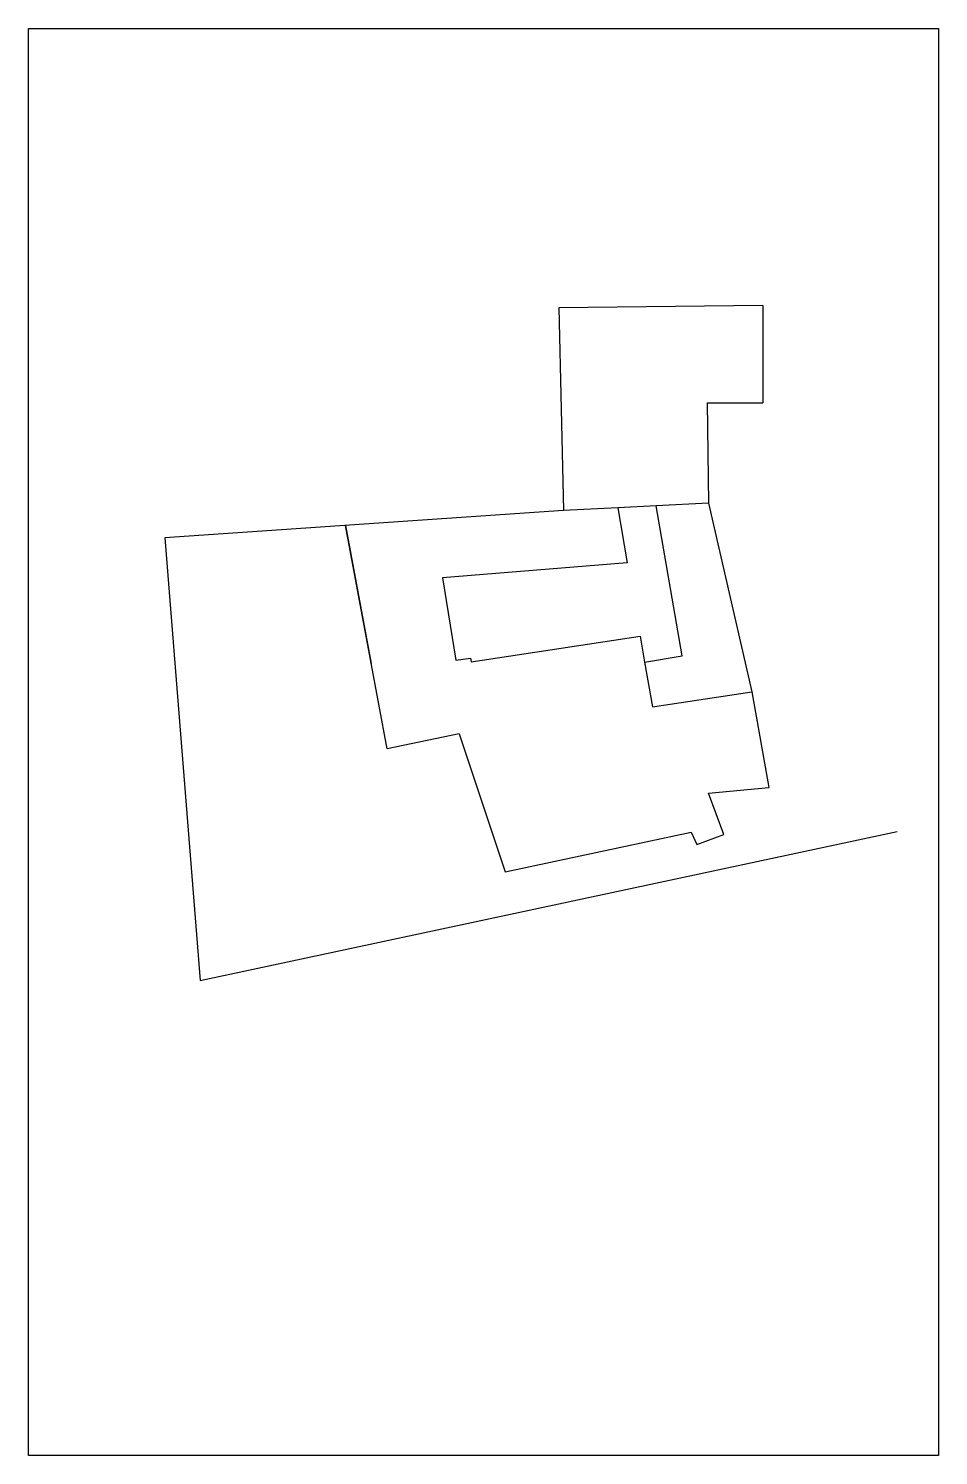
# Model space of a CAD drawing. Header units: millimetres. Extents: x -544 to 42, y 131 to 392.
# Drawn here: x -543.9 to -377, y 130.6 to 392.2 of the extents above; entities that cross this region are included whole.
import ezdxf

# ---------------------------------------------------------------- set-up
doc = ezdxf.new("R2010")
doc.units = ezdxf.units.MM
doc.header["$LTSCALE"] = 0.025
doc.linetypes.add('ACAD_ISO02W100', pattern=[15, 12, -3])
picture_1 = doc.add_image_def('image1.jpg', size_in_pixel=(2552, 4000))

msp = doc.modelspace()

# ---------------------------------------------------------------- linework, layer by layer
msp.add_line((-429.46, 267.89), (-411.2, 270.64))
for points in [[(-409.18, 341.47), (-446.6, 341.05), (-445.75, 303.85)], [(-409.18, 341.47), (-409.18, 323.63)], [(-419.41, 323.63), (-409.18, 323.63)], [(-419.41, 323.63), (-419.19, 305.2)], [(-435.8, 304.36), (-445.75, 303.85), (-518.86, 298.89)], [(-419.19, 305.2), (-428.74, 304.72)], [(-419.19, 305.2), (-411.2, 270.64), (-408.07, 253.1)], [(-464.9, 262.92), (-478.08, 260.19), (-485.74, 301.14)], [(-485.74, 301.14), (-481.01, 275.84)], [(-518.86, 298.89), (-512.37, 217.73), (-384.58, 245.06)], [(-467.95, 291.53), (-465.5, 276.43)], [(-430.88, 276.05), (-429.46, 267.89)], [(-464.9, 262.92), (-456.43, 237.62), (-422.32, 244.94), (-421.32, 242.63), (-416.32, 244.49), (-419.15, 252.04), (-408.07, 253.1)]]:
    msp.add_lwpolyline(points)
msp.add_lwpolyline([(-428.74, 304.72), (-435.8, 304.36), (-434.06, 294.31), (-467.95, 291.53), (-465.5, 276.43), (-462.8, 276.82), (-462.68, 276.15), (-431.72, 280.85), (-430.88, 276.05), (-423.97, 277.25)], close=True)

# ---------------------------------------------------------------- pictures from other files: only their frames are drawn
at = {"linetype": 'ACAD_ISO02W100'}
image = msp.add_image(picture_1, insert=(-543.87, 130.65), size_in_units=(166.89, 261.58), dxfattribs=at)
image.dxf.flags = 7

doc.saveas('drawing.dxf')
